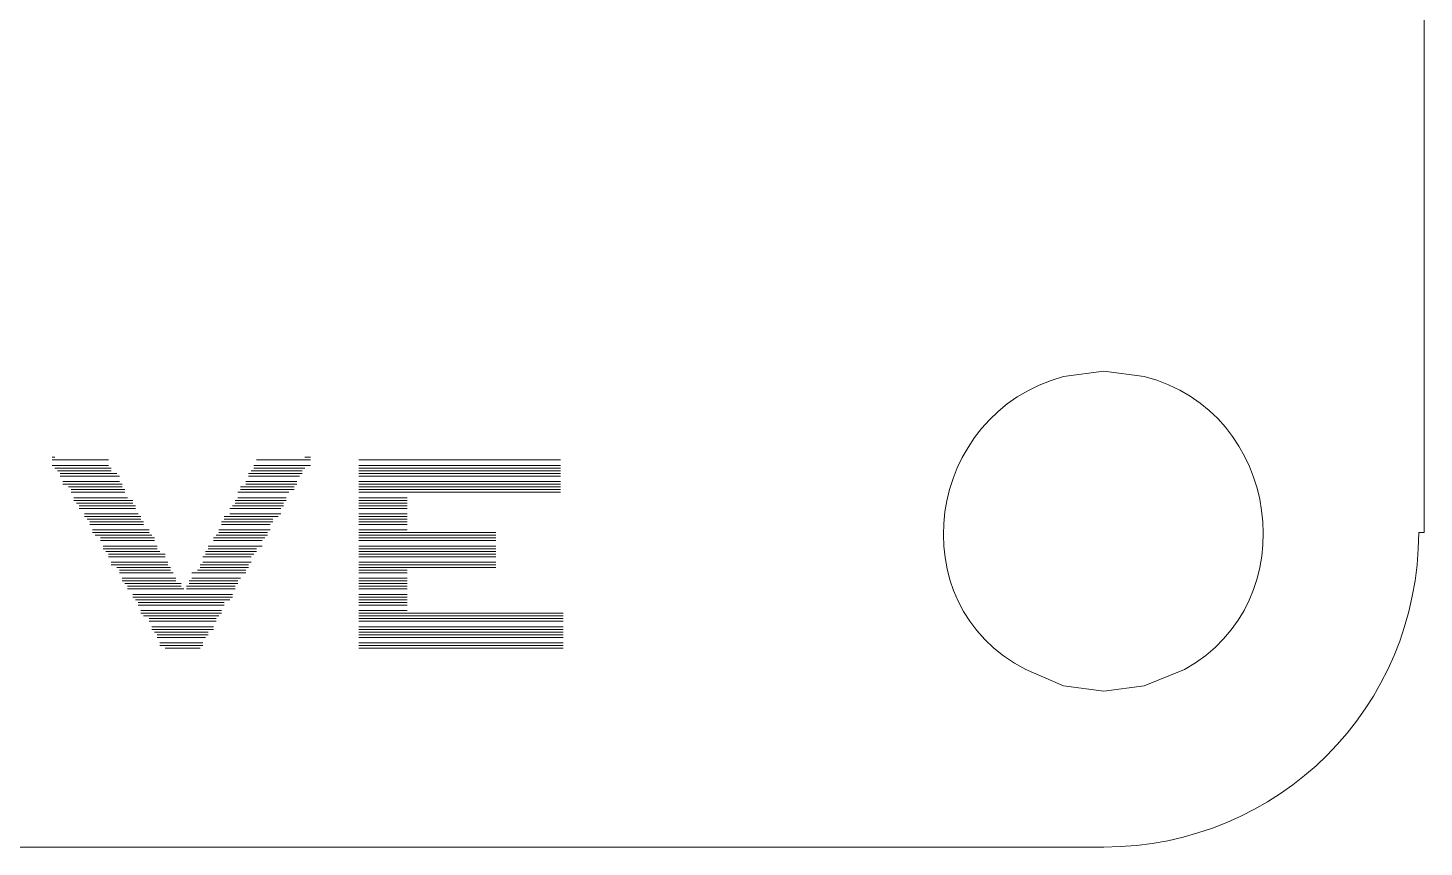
# Model space of a CAD drawing. Header units: millimetres. Extents: x -3 to 153, y 27 to 116.
# Drawn here: x 142.06 to 153.05, y 40.54 to 46.99 of the extents above; entities that cross this region are included whole.
import ezdxf

# ---------------------------------------------------------------- set-up
doc = ezdxf.new("R2010")
doc.units = ezdxf.units.MM
doc.header["$MEASUREMENT"] = 0
doc.layers.add('layer 1', color=7, linetype='Continuous')

msp = doc.modelspace()

# ---------------------------------------------------------------- linework, layer by layer
at = {"layer": 'layer 1', "color": 0, "lineweight": 9}
for points in [[(153.048, 43.013), (153.048, 43.013), (153.048, 101.01), (153.048, 101.01)], [(142.253, 43.606), (142.253, 43.606), (142.274, 43.606), (142.274, 43.606)], [(142.253, 43.585), (142.253, 43.585), (142.697, 43.585), (142.697, 43.585)], [(142.253, 43.542), (142.253, 43.542), (142.697, 43.542), (142.697, 43.542)], [(142.274, 43.521), (142.274, 43.521), (142.718, 43.521), (142.718, 43.521)], [(143.84, 43.542), (143.84, 43.542), (144.285, 43.542), (144.285, 43.542)], [(143.84, 43.521), (143.84, 43.521), (144.242, 43.521), (144.242, 43.521)], [(143.861, 43.585), (143.861, 43.585), (144.285, 43.585), (144.285, 43.585)], [(144.242, 43.606), (144.242, 43.606), (144.285, 43.606), (144.285, 43.606)], [(144.666, 43.585), (144.666, 43.585), (146.253, 43.585), (146.253, 43.585)], [(144.666, 43.542), (144.666, 43.542), (146.253, 43.542), (146.253, 43.542)], [(144.666, 43.521), (144.666, 43.521), (146.253, 43.521), (146.253, 43.521)], [(142.295, 43.5), (142.295, 43.5), (142.718, 43.5), (142.718, 43.5)], [(142.316, 43.479), (142.316, 43.479), (142.761, 43.479), (142.761, 43.479)], [(142.316, 43.458), (142.316, 43.458), (142.782, 43.458), (142.782, 43.458)], [(142.337, 43.415), (142.337, 43.415), (142.782, 43.415), (142.782, 43.415)], [(142.337, 43.394), (142.337, 43.394), (142.803, 43.394), (142.803, 43.394)], [(143.777, 43.415), (143.777, 43.415), (144.179, 43.415), (144.179, 43.415)], [(143.777, 43.394), (143.777, 43.394), (144.179, 43.394), (144.179, 43.394)], [(143.798, 43.479), (143.798, 43.479), (144.221, 43.479), (144.221, 43.479)], [(143.798, 43.458), (143.798, 43.458), (144.2, 43.458), (144.2, 43.458)], [(143.819, 43.5), (143.819, 43.5), (144.221, 43.5), (144.221, 43.5)], [(144.666, 43.5), (144.666, 43.5), (146.253, 43.5), (146.253, 43.5)], [(144.666, 43.479), (144.666, 43.479), (146.253, 43.479), (146.253, 43.479)], [(144.666, 43.458), (144.666, 43.458), (146.253, 43.458), (146.253, 43.458)], [(144.666, 43.415), (144.666, 43.415), (146.253, 43.415), (146.253, 43.415)], [(144.666, 43.394), (144.666, 43.394), (146.253, 43.394), (146.253, 43.394)], [(142.38, 43.373), (142.38, 43.373), (142.803, 43.373), (142.803, 43.373)], [(142.401, 43.352), (142.401, 43.352), (142.824, 43.352), (142.824, 43.352)], [(142.401, 43.331), (142.401, 43.331), (142.824, 43.331), (142.824, 43.331)], [(142.422, 43.288), (142.422, 43.288), (142.845, 43.288), (142.845, 43.288)], [(143.713, 43.331), (143.713, 43.331), (144.115, 43.331), (144.115, 43.331)], [(143.713, 43.288), (143.713, 43.288), (144.094, 43.288), (144.094, 43.288)], [(143.734, 43.373), (143.734, 43.373), (144.158, 43.373), (144.158, 43.373)], [(143.734, 43.352), (143.734, 43.352), (144.158, 43.352), (144.158, 43.352)], [(144.666, 43.373), (144.666, 43.373), (146.253, 43.373), (146.253, 43.373)], [(144.666, 43.352), (144.666, 43.352), (146.253, 43.352), (146.253, 43.352)], [(144.666, 43.331), (144.666, 43.331), (146.253, 43.331), (146.253, 43.331)], [(144.666, 43.288), (144.666, 43.288), (145.047, 43.288), (145.047, 43.288)], [(142.422, 43.267), (142.422, 43.267), (142.888, 43.267), (142.888, 43.267)], [(142.443, 43.246), (142.443, 43.246), (142.888, 43.246), (142.888, 43.246)], [(142.464, 43.225), (142.464, 43.225), (142.909, 43.225), (142.909, 43.225)], [(142.464, 43.204), (142.464, 43.204), (142.909, 43.204), (142.909, 43.204)], [(143.65, 43.204), (143.65, 43.204), (144.052, 43.204), (144.052, 43.204)], [(143.671, 43.225), (143.671, 43.225), (144.073, 43.225), (144.073, 43.225)], [(143.692, 43.267), (143.692, 43.267), (144.094, 43.267), (144.094, 43.267)], [(143.692, 43.246), (143.692, 43.246), (144.073, 43.246), (144.073, 43.246)], [(144.666, 43.267), (144.666, 43.267), (145.047, 43.267), (145.047, 43.267)], [(144.666, 43.246), (144.666, 43.246), (145.047, 43.246), (145.047, 43.246)], [(144.666, 43.225), (144.666, 43.225), (145.047, 43.225), (145.047, 43.225)], [(144.666, 43.204), (144.666, 43.204), (145.047, 43.204), (145.047, 43.204)], [(142.507, 43.161), (142.507, 43.161), (142.93, 43.161), (142.93, 43.161)], [(142.507, 43.14), (142.507, 43.14), (142.951, 43.14), (142.951, 43.14)], [(142.528, 43.119), (142.528, 43.119), (142.951, 43.119), (142.951, 43.119)], [(142.549, 43.098), (142.549, 43.098), (142.972, 43.098), (142.972, 43.098)], [(142.549, 43.077), (142.549, 43.077), (142.972, 43.077), (142.972, 43.077)], [(143.586, 43.098), (143.586, 43.098), (143.988, 43.098), (143.988, 43.098)], [(143.586, 43.077), (143.586, 43.077), (143.967, 43.077), (143.967, 43.077)], [(143.607, 43.14), (143.607, 43.14), (144.031, 43.14), (144.031, 43.14)], [(143.607, 43.119), (143.607, 43.119), (143.988, 43.119), (143.988, 43.119)], [(143.65, 43.161), (143.65, 43.161), (144.052, 43.161), (144.052, 43.161)], [(144.666, 43.161), (144.666, 43.161), (145.047, 43.161), (145.047, 43.161)], [(144.666, 43.14), (144.666, 43.14), (145.047, 43.14), (145.047, 43.14)], [(144.666, 43.119), (144.666, 43.119), (145.047, 43.119), (145.047, 43.119)], [(144.666, 43.098), (144.666, 43.098), (145.047, 43.098), (145.047, 43.098)], [(144.666, 43.077), (144.666, 43.077), (145.047, 43.077), (145.047, 43.077)], [(142.57, 43.034), (142.57, 43.034), (143.015, 43.034), (143.015, 43.034)], [(142.57, 43.013), (142.57, 43.013), (143.015, 43.013), (143.015, 43.013)], [(142.591, 42.992), (142.591, 42.992), (143.036, 42.992), (143.036, 42.992)], [(142.634, 42.971), (142.634, 42.971), (143.057, 42.971), (143.057, 42.971)], [(143.523, 42.971), (143.523, 42.971), (143.925, 42.971), (143.925, 42.971)], [(143.544, 42.992), (143.544, 42.992), (143.946, 42.992), (143.946, 42.992)], [(143.565, 43.034), (143.565, 43.034), (143.967, 43.034), (143.967, 43.034)], [(143.565, 43.013), (143.565, 43.013), (143.946, 43.013), (143.946, 43.013)], [(144.666, 43.034), (144.666, 43.034), (145.047, 43.034), (145.047, 43.034)], [(144.666, 43.013), (144.666, 43.013), (145.745, 43.013), (145.745, 43.013)], [(144.666, 42.992), (144.666, 42.992), (145.745, 42.992), (145.745, 42.992)], [(144.666, 42.971), (144.666, 42.971), (145.745, 42.971), (145.745, 42.971)], [(142.634, 42.95), (142.634, 42.95), (143.057, 42.95), (143.057, 42.95)], [(142.655, 42.907), (142.655, 42.907), (143.078, 42.907), (143.078, 42.907)], [(142.655, 42.886), (142.655, 42.886), (143.078, 42.886), (143.078, 42.886)], [(142.676, 42.865), (142.676, 42.865), (143.099, 42.865), (143.099, 42.865)], [(142.697, 42.844), (142.697, 42.844), (143.142, 42.844), (143.142, 42.844)], [(143.459, 42.865), (143.459, 42.865), (143.861, 42.865), (143.861, 42.865)], [(143.459, 42.844), (143.459, 42.844), (143.84, 42.844), (143.84, 42.844)], [(143.48, 42.907), (143.48, 42.907), (143.904, 42.907), (143.904, 42.907)], [(143.48, 42.886), (143.48, 42.886), (143.861, 42.886), (143.861, 42.886)], [(143.523, 42.95), (143.523, 42.95), (143.904, 42.95), (143.904, 42.95)], [(144.666, 42.95), (144.666, 42.95), (145.745, 42.95), (145.745, 42.95)], [(144.666, 42.907), (144.666, 42.907), (145.745, 42.907), (145.745, 42.907)], [(144.666, 42.886), (144.666, 42.886), (145.745, 42.886), (145.745, 42.886)], [(144.666, 42.865), (144.666, 42.865), (145.745, 42.865), (145.745, 42.865)], [(144.666, 42.844), (144.666, 42.844), (145.745, 42.844), (145.745, 42.844)], [(142.697, 42.823), (142.697, 42.823), (143.142, 42.823), (143.142, 42.823)], [(142.718, 42.78), (142.718, 42.78), (143.163, 42.78), (143.163, 42.78)], [(142.718, 42.759), (142.718, 42.759), (143.163, 42.759), (143.163, 42.759)], [(142.761, 42.738), (142.761, 42.738), (143.184, 42.738), (143.184, 42.738)], [(143.417, 42.759), (143.417, 42.759), (143.798, 42.759), (143.798, 42.759)], [(143.417, 42.738), (143.417, 42.738), (143.798, 42.738), (143.798, 42.738)], [(143.438, 42.823), (143.438, 42.823), (143.819, 42.823), (143.819, 42.823)], [(143.438, 42.78), (143.438, 42.78), (143.819, 42.78), (143.819, 42.78)], [(144.666, 42.823), (144.666, 42.823), (145.745, 42.823), (145.745, 42.823)], [(144.666, 42.78), (144.666, 42.78), (145.745, 42.78), (145.745, 42.78)], [(144.666, 42.759), (144.666, 42.759), (145.745, 42.759), (145.745, 42.759)], [(144.666, 42.738), (144.666, 42.738), (145.745, 42.738), (145.745, 42.738)], [(142.782, 42.717), (142.782, 42.717), (143.184, 42.717), (143.184, 42.717)], [(142.782, 42.696), (142.782, 42.696), (143.205, 42.696), (143.205, 42.696)], [(142.803, 42.653), (142.803, 42.653), (143.226, 42.653), (143.226, 42.653)], [(142.803, 42.632), (142.803, 42.632), (143.226, 42.632), (143.226, 42.632)], [(143.332, 42.632), (143.332, 42.632), (143.713, 42.632), (143.713, 42.632)], [(143.353, 42.696), (143.353, 42.696), (143.777, 42.696), (143.777, 42.696)], [(143.353, 42.653), (143.353, 42.653), (143.734, 42.653), (143.734, 42.653)], [(143.396, 42.717), (143.396, 42.717), (143.777, 42.717), (143.777, 42.717)], [(144.666, 42.717), (144.666, 42.717), (145.047, 42.717), (145.047, 42.717)], [(144.666, 42.696), (144.666, 42.696), (145.047, 42.696), (145.047, 42.696)], [(144.666, 42.653), (144.666, 42.653), (145.047, 42.653), (145.047, 42.653)], [(144.666, 42.632), (144.666, 42.632), (145.047, 42.632), (145.047, 42.632)], [(142.824, 42.611), (142.824, 42.611), (143.269, 42.611), (143.269, 42.611)], [(142.845, 42.59), (142.845, 42.59), (143.269, 42.59), (143.269, 42.59)], [(142.845, 42.569), (142.845, 42.569), (143.29, 42.569), (143.29, 42.569)], [(142.888, 42.526), (142.888, 42.526), (143.671, 42.526), (143.671, 42.526)], [(143.311, 42.59), (143.311, 42.59), (143.692, 42.59), (143.692, 42.59)], [(143.311, 42.569), (143.311, 42.569), (143.692, 42.569), (143.692, 42.569)], [(143.332, 42.611), (143.332, 42.611), (143.713, 42.611), (143.713, 42.611)], [(144.666, 42.611), (144.666, 42.611), (145.047, 42.611), (145.047, 42.611)], [(144.666, 42.59), (144.666, 42.59), (145.047, 42.59), (145.047, 42.59)], [(144.666, 42.569), (144.666, 42.569), (145.047, 42.569), (145.047, 42.569)], [(144.666, 42.526), (144.666, 42.526), (145.047, 42.526), (145.047, 42.526)], [(142.888, 42.505), (142.888, 42.505), (143.671, 42.505), (143.671, 42.505)], [(142.909, 42.484), (142.909, 42.484), (143.65, 42.484), (143.65, 42.484)], [(142.93, 42.463), (142.93, 42.463), (143.607, 42.463), (143.607, 42.463)], [(142.93, 42.442), (142.93, 42.442), (143.607, 42.442), (143.607, 42.442)], [(144.666, 42.505), (144.666, 42.505), (145.047, 42.505), (145.047, 42.505)], [(144.666, 42.484), (144.666, 42.484), (145.047, 42.484), (145.047, 42.484)], [(144.666, 42.463), (144.666, 42.463), (145.047, 42.463), (145.047, 42.463)], [(144.666, 42.442), (144.666, 42.442), (145.047, 42.442), (145.047, 42.442)], [(142.951, 42.399), (142.951, 42.399), (143.586, 42.399), (143.586, 42.399)], [(142.951, 42.378), (142.951, 42.378), (143.586, 42.378), (143.586, 42.378)], [(142.972, 42.357), (142.972, 42.357), (143.565, 42.357), (143.565, 42.357)], [(143.015, 42.336), (143.015, 42.336), (143.544, 42.336), (143.544, 42.336)], [(143.015, 42.315), (143.015, 42.315), (143.544, 42.315), (143.544, 42.315)], [(144.666, 42.399), (144.666, 42.399), (145.047, 42.399), (145.047, 42.399)], [(144.666, 42.378), (144.666, 42.378), (146.274, 42.378), (146.274, 42.378)], [(144.666, 42.357), (144.666, 42.357), (146.274, 42.357), (146.274, 42.357)], [(144.666, 42.336), (144.666, 42.336), (146.274, 42.336), (146.274, 42.336)], [(144.666, 42.315), (144.666, 42.315), (146.274, 42.315), (146.274, 42.315)], [(143.036, 42.272), (143.036, 42.272), (143.523, 42.272), (143.523, 42.272)], [(143.036, 42.251), (143.036, 42.251), (143.523, 42.251), (143.523, 42.251)], [(143.057, 42.23), (143.057, 42.23), (143.48, 42.23), (143.48, 42.23)], [(143.078, 42.209), (143.078, 42.209), (143.48, 42.209), (143.48, 42.209)], [(143.078, 42.188), (143.078, 42.188), (143.459, 42.188), (143.459, 42.188)], [(144.666, 42.272), (144.666, 42.272), (146.274, 42.272), (146.274, 42.272)], [(144.666, 42.251), (144.666, 42.251), (146.274, 42.251), (146.274, 42.251)], [(144.666, 42.23), (144.666, 42.23), (146.274, 42.23), (146.274, 42.23)], [(144.666, 42.209), (144.666, 42.209), (146.274, 42.209), (146.274, 42.209)], [(144.666, 42.188), (144.666, 42.188), (146.274, 42.188), (146.274, 42.188)], [(143.099, 42.145), (143.099, 42.145), (143.438, 42.145), (143.438, 42.145)], [(143.099, 42.124), (143.099, 42.124), (143.438, 42.124), (143.438, 42.124)], [(143.142, 42.103), (143.142, 42.103), (143.417, 42.103), (143.417, 42.103)], [(144.666, 42.145), (144.666, 42.145), (146.274, 42.145), (146.274, 42.145)], [(144.666, 42.124), (144.666, 42.124), (146.274, 42.124), (146.274, 42.124)], [(144.666, 42.103), (144.666, 42.103), (146.274, 42.103), (146.274, 42.103)], [(100.131, 40.537), (100.131, 40.537), (150.529, 40.537), (150.529, 40.537)]]:
    msp.add_open_spline(points, degree=3, dxfattribs=at)
for points, knots in [([(150.528, 41.764), (150.528, 41.764), (150.846, 41.807), (150.846, 41.807), (150.846, 41.807), (150.846, 41.807), (151.163, 41.934), (151.163, 41.934), (151.163, 41.934), (152.126, 42.468), (151.923, 43.973), (150.846, 44.241), (150.846, 44.241), (150.846, 44.241), (150.528, 44.283), (150.528, 44.283), (150.528, 44.283), (150.528, 44.283), (150.211, 44.241), (150.211, 44.241), (150.211, 44.241), (149.13, 43.956), (148.901, 42.453), (149.915, 41.934), (149.915, 41.934), (149.915, 41.934), (150.211, 41.807), (150.211, 41.807), (150.211, 41.807), (150.211, 41.807), (150.528, 41.764), (150.528, 41.764)], [0, 0, 0, 0, 0.111111, 0.111111, 0.111111, 0.111111, 0.222222, 0.222222, 0.222222, 0.222222, 0.333333, 0.333333, 0.333333, 0.333333, 0.444444, 0.444444, 0.444444, 0.444444, 0.555556, 0.555556, 0.555556, 0.555556, 0.666667, 0.666667, 0.666667, 0.666667, 0.777778, 0.777778, 0.777778, 0.777778, 1, 1, 1, 1]), ([(150.528, 41.764), (150.528, 41.764), (150.846, 41.807), (150.846, 41.807), (150.846, 41.807), (150.846, 41.807), (151.163, 41.934), (151.163, 41.934), (151.163, 41.934), (152.126, 42.468), (151.923, 43.973), (150.846, 44.241), (150.846, 44.241), (150.846, 44.241), (150.528, 44.283), (150.528, 44.283), (150.528, 44.283), (150.528, 44.283), (150.211, 44.241), (150.211, 44.241), (150.211, 44.241), (149.13, 43.956), (148.901, 42.453), (149.915, 41.934), (149.915, 41.934), (149.915, 41.934), (150.211, 41.807), (150.211, 41.807), (150.211, 41.807), (150.211, 41.807), (150.528, 41.764), (150.528, 41.764)], [0, 0, 0, 0, 0.111111, 0.111111, 0.111111, 0.111111, 0.222222, 0.222222, 0.222222, 0.222222, 0.333333, 0.333333, 0.333333, 0.333333, 0.444444, 0.444444, 0.444444, 0.444444, 0.555556, 0.555556, 0.555556, 0.555556, 0.666667, 0.666667, 0.666667, 0.666667, 0.777778, 0.777778, 0.777778, 0.777778, 1, 1, 1, 1]), ([(150.528, 41.764), (150.528, 41.764), (150.846, 41.807), (150.846, 41.807), (150.846, 41.807), (150.846, 41.807), (151.163, 41.934), (151.163, 41.934), (151.163, 41.934), (152.126, 42.468), (151.923, 43.973), (150.846, 44.241), (150.846, 44.241), (150.846, 44.241), (150.528, 44.283), (150.528, 44.283), (150.528, 44.283), (150.528, 44.283), (150.211, 44.241), (150.211, 44.241), (150.211, 44.241), (149.13, 43.956), (148.901, 42.453), (149.915, 41.934), (149.915, 41.934), (149.915, 41.934), (150.211, 41.807), (150.211, 41.807), (150.211, 41.807), (150.211, 41.807), (150.528, 41.764), (150.528, 41.764)], [0, 0, 0, 0, 0.111111, 0.111111, 0.111111, 0.111111, 0.222222, 0.222222, 0.222222, 0.222222, 0.333333, 0.333333, 0.333333, 0.333333, 0.444444, 0.444444, 0.444444, 0.444444, 0.555556, 0.555556, 0.555556, 0.555556, 0.666667, 0.666667, 0.666667, 0.666667, 0.777778, 0.777778, 0.777778, 0.777778, 1, 1, 1, 1]), ([(150.528, 41.764), (150.528, 41.764), (150.846, 41.807), (150.846, 41.807), (150.846, 41.807), (150.846, 41.807), (151.163, 41.934), (151.163, 41.934), (151.163, 41.934), (152.126, 42.468), (151.923, 43.973), (150.846, 44.241), (150.846, 44.241), (150.846, 44.241), (150.528, 44.283), (150.528, 44.283), (150.528, 44.283), (150.528, 44.283), (150.211, 44.241), (150.211, 44.241), (150.211, 44.241), (149.13, 43.956), (148.901, 42.453), (149.915, 41.934), (149.915, 41.934), (149.915, 41.934), (150.211, 41.807), (150.211, 41.807), (150.211, 41.807), (150.211, 41.807), (150.528, 41.764), (150.528, 41.764)], [0, 0, 0, 0, 0.111111, 0.111111, 0.111111, 0.111111, 0.222222, 0.222222, 0.222222, 0.222222, 0.333333, 0.333333, 0.333333, 0.333333, 0.444444, 0.444444, 0.444444, 0.444444, 0.555556, 0.555556, 0.555556, 0.555556, 0.666667, 0.666667, 0.666667, 0.666667, 0.777778, 0.777778, 0.777778, 0.777778, 1, 1, 1, 1]), ([(150.528, 41.764), (150.528, 41.764), (150.846, 41.807), (150.846, 41.807), (150.846, 41.807), (150.846, 41.807), (151.163, 41.934), (151.163, 41.934), (151.163, 41.934), (152.126, 42.468), (151.923, 43.973), (150.846, 44.241), (150.846, 44.241), (150.846, 44.241), (150.528, 44.283), (150.528, 44.283), (150.528, 44.283), (150.528, 44.283), (150.211, 44.241), (150.211, 44.241), (150.211, 44.241), (149.13, 43.956), (148.901, 42.453), (149.915, 41.934), (149.915, 41.934), (149.915, 41.934), (150.211, 41.807), (150.211, 41.807), (150.211, 41.807), (150.211, 41.807), (150.528, 41.764), (150.528, 41.764)], [0, 0, 0, 0, 0.111111, 0.111111, 0.111111, 0.111111, 0.222222, 0.222222, 0.222222, 0.222222, 0.333333, 0.333333, 0.333333, 0.333333, 0.444444, 0.444444, 0.444444, 0.444444, 0.555556, 0.555556, 0.555556, 0.555556, 0.666667, 0.666667, 0.666667, 0.666667, 0.777778, 0.777778, 0.777778, 0.777778, 1, 1, 1, 1]), ([(150.528, 41.764), (150.528, 41.764), (150.846, 41.807), (150.846, 41.807), (150.846, 41.807), (150.846, 41.807), (151.163, 41.934), (151.163, 41.934), (151.163, 41.934), (152.126, 42.468), (151.923, 43.973), (150.846, 44.241), (150.846, 44.241), (150.846, 44.241), (150.528, 44.283), (150.528, 44.283), (150.528, 44.283), (150.528, 44.283), (150.211, 44.241), (150.211, 44.241), (150.211, 44.241), (149.13, 43.956), (148.901, 42.453), (149.915, 41.934), (149.915, 41.934), (149.915, 41.934), (150.211, 41.807), (150.211, 41.807), (150.211, 41.807), (150.211, 41.807), (150.528, 41.764), (150.528, 41.764)], [0, 0, 0, 0, 0.111111, 0.111111, 0.111111, 0.111111, 0.222222, 0.222222, 0.222222, 0.222222, 0.333333, 0.333333, 0.333333, 0.333333, 0.444444, 0.444444, 0.444444, 0.444444, 0.555556, 0.555556, 0.555556, 0.555556, 0.666667, 0.666667, 0.666667, 0.666667, 0.777778, 0.777778, 0.777778, 0.777778, 1, 1, 1, 1]), ([(150.528, 41.764), (150.528, 41.764), (150.846, 41.807), (150.846, 41.807), (150.846, 41.807), (150.846, 41.807), (151.163, 41.934), (151.163, 41.934), (151.163, 41.934), (152.126, 42.468), (151.923, 43.973), (150.846, 44.241), (150.846, 44.241), (150.846, 44.241), (150.528, 44.283), (150.528, 44.283), (150.528, 44.283), (150.528, 44.283), (150.211, 44.241), (150.211, 44.241), (150.211, 44.241), (149.13, 43.956), (148.901, 42.453), (149.915, 41.934), (149.915, 41.934), (149.915, 41.934), (150.211, 41.807), (150.211, 41.807), (150.211, 41.807), (150.211, 41.807), (150.528, 41.764), (150.528, 41.764)], [0, 0, 0, 0, 0.111111, 0.111111, 0.111111, 0.111111, 0.222222, 0.222222, 0.222222, 0.222222, 0.333333, 0.333333, 0.333333, 0.333333, 0.444444, 0.444444, 0.444444, 0.444444, 0.555556, 0.555556, 0.555556, 0.555556, 0.666667, 0.666667, 0.666667, 0.666667, 0.777778, 0.777778, 0.777778, 0.777778, 1, 1, 1, 1]), ([(150.528, 41.764), (150.528, 41.764), (150.846, 41.807), (150.846, 41.807), (150.846, 41.807), (150.846, 41.807), (151.163, 41.934), (151.163, 41.934), (151.163, 41.934), (152.126, 42.468), (151.923, 43.973), (150.846, 44.241), (150.846, 44.241), (150.846, 44.241), (150.528, 44.283), (150.528, 44.283), (150.528, 44.283), (150.528, 44.283), (150.211, 44.241), (150.211, 44.241), (150.211, 44.241), (149.13, 43.956), (148.901, 42.453), (149.915, 41.934), (149.915, 41.934), (149.915, 41.934), (150.211, 41.807), (150.211, 41.807), (150.211, 41.807), (150.211, 41.807), (150.528, 41.764), (150.528, 41.764)], [0, 0, 0, 0, 0.111111, 0.111111, 0.111111, 0.111111, 0.222222, 0.222222, 0.222222, 0.222222, 0.333333, 0.333333, 0.333333, 0.333333, 0.444444, 0.444444, 0.444444, 0.444444, 0.555556, 0.555556, 0.555556, 0.555556, 0.666667, 0.666667, 0.666667, 0.666667, 0.777778, 0.777778, 0.777778, 0.777778, 1, 1, 1, 1]), ([(150.528, 41.764), (150.528, 41.764), (150.846, 41.807), (150.846, 41.807), (150.846, 41.807), (150.846, 41.807), (151.163, 41.934), (151.163, 41.934), (151.163, 41.934), (152.126, 42.468), (151.923, 43.973), (150.846, 44.241), (150.846, 44.241), (150.846, 44.241), (150.528, 44.283), (150.528, 44.283), (150.528, 44.283), (150.528, 44.283), (150.211, 44.241), (150.211, 44.241), (150.211, 44.241), (149.13, 43.956), (148.901, 42.453), (149.915, 41.934), (149.915, 41.934), (149.915, 41.934), (150.211, 41.807), (150.211, 41.807), (150.211, 41.807), (150.211, 41.807), (150.528, 41.764), (150.528, 41.764)], [0, 0, 0, 0, 0.111111, 0.111111, 0.111111, 0.111111, 0.222222, 0.222222, 0.222222, 0.222222, 0.333333, 0.333333, 0.333333, 0.333333, 0.444444, 0.444444, 0.444444, 0.444444, 0.555556, 0.555556, 0.555556, 0.555556, 0.666667, 0.666667, 0.666667, 0.666667, 0.777778, 0.777778, 0.777778, 0.777778, 1, 1, 1, 1]), ([(150.528, 41.764), (150.528, 41.764), (150.846, 41.807), (150.846, 41.807), (150.846, 41.807), (150.846, 41.807), (151.163, 41.934), (151.163, 41.934), (151.163, 41.934), (152.126, 42.468), (151.923, 43.973), (150.846, 44.241), (150.846, 44.241), (150.846, 44.241), (150.528, 44.283), (150.528, 44.283), (150.528, 44.283), (150.528, 44.283), (150.211, 44.241), (150.211, 44.241), (150.211, 44.241), (149.13, 43.956), (148.901, 42.453), (149.915, 41.934), (149.915, 41.934), (149.915, 41.934), (150.211, 41.807), (150.211, 41.807), (150.211, 41.807), (150.211, 41.807), (150.528, 41.764), (150.528, 41.764)], [0, 0, 0, 0, 0.111111, 0.111111, 0.111111, 0.111111, 0.222222, 0.222222, 0.222222, 0.222222, 0.333333, 0.333333, 0.333333, 0.333333, 0.444444, 0.444444, 0.444444, 0.444444, 0.555556, 0.555556, 0.555556, 0.555556, 0.666667, 0.666667, 0.666667, 0.666667, 0.777778, 0.777778, 0.777778, 0.777778, 1, 1, 1, 1]), ([(150.528, 41.764), (150.528, 41.764), (150.846, 41.807), (150.846, 41.807), (150.846, 41.807), (150.846, 41.807), (151.163, 41.934), (151.163, 41.934), (151.163, 41.934), (152.126, 42.468), (151.923, 43.973), (150.846, 44.241), (150.846, 44.241), (150.846, 44.241), (150.528, 44.283), (150.528, 44.283), (150.528, 44.283), (150.528, 44.283), (150.211, 44.241), (150.211, 44.241), (150.211, 44.241), (149.13, 43.956), (148.901, 42.453), (149.915, 41.934), (149.915, 41.934), (149.915, 41.934), (150.211, 41.807), (150.211, 41.807), (150.211, 41.807), (150.211, 41.807), (150.528, 41.764), (150.528, 41.764)], [0, 0, 0, 0, 0.111111, 0.111111, 0.111111, 0.111111, 0.222222, 0.222222, 0.222222, 0.222222, 0.333333, 0.333333, 0.333333, 0.333333, 0.444444, 0.444444, 0.444444, 0.444444, 0.555556, 0.555556, 0.555556, 0.555556, 0.666667, 0.666667, 0.666667, 0.666667, 0.777778, 0.777778, 0.777778, 0.777778, 1, 1, 1, 1]), ([(150.528, 41.764), (150.528, 41.764), (150.846, 41.807), (150.846, 41.807), (150.846, 41.807), (150.846, 41.807), (151.163, 41.934), (151.163, 41.934), (151.163, 41.934), (152.126, 42.468), (151.923, 43.973), (150.846, 44.241), (150.846, 44.241), (150.846, 44.241), (150.528, 44.283), (150.528, 44.283), (150.528, 44.283), (150.528, 44.283), (150.211, 44.241), (150.211, 44.241), (150.211, 44.241), (149.13, 43.956), (148.901, 42.453), (149.915, 41.934), (149.915, 41.934), (149.915, 41.934), (150.211, 41.807), (150.211, 41.807), (150.211, 41.807), (150.211, 41.807), (150.528, 41.764), (150.528, 41.764)], [0, 0, 0, 0, 0.111111, 0.111111, 0.111111, 0.111111, 0.222222, 0.222222, 0.222222, 0.222222, 0.333333, 0.333333, 0.333333, 0.333333, 0.444444, 0.444444, 0.444444, 0.444444, 0.555556, 0.555556, 0.555556, 0.555556, 0.666667, 0.666667, 0.666667, 0.666667, 0.777778, 0.777778, 0.777778, 0.777778, 1, 1, 1, 1]), ([(150.528, 41.764), (150.528, 41.764), (150.846, 41.807), (150.846, 41.807), (150.846, 41.807), (150.846, 41.807), (151.163, 41.934), (151.163, 41.934), (151.163, 41.934), (152.126, 42.468), (151.923, 43.973), (150.846, 44.241), (150.846, 44.241), (150.846, 44.241), (150.528, 44.283), (150.528, 44.283), (150.528, 44.283), (150.528, 44.283), (150.211, 44.241), (150.211, 44.241), (150.211, 44.241), (149.13, 43.956), (148.901, 42.453), (149.915, 41.934), (149.915, 41.934), (149.915, 41.934), (150.211, 41.807), (150.211, 41.807), (150.211, 41.807), (150.211, 41.807), (150.528, 41.764), (150.528, 41.764)], [0, 0, 0, 0, 0.111111, 0.111111, 0.111111, 0.111111, 0.222222, 0.222222, 0.222222, 0.222222, 0.333333, 0.333333, 0.333333, 0.333333, 0.444444, 0.444444, 0.444444, 0.444444, 0.555556, 0.555556, 0.555556, 0.555556, 0.666667, 0.666667, 0.666667, 0.666667, 0.777778, 0.777778, 0.777778, 0.777778, 1, 1, 1, 1]), ([(153.048, 43.013), (153.048, 43.013), (153.005, 43.013), (153.005, 43.013), (153.005, 43.013), (153.005, 41.637), (151.905, 40.537), (150.529, 40.537)], [0, 0, 0, 0, 0.333333, 0.333333, 0.333333, 0.333333, 1, 1, 1, 1])]:
    msp.add_open_spline(points, degree=3, knots=knots, dxfattribs=at)

doc.saveas('drawing.dxf')
